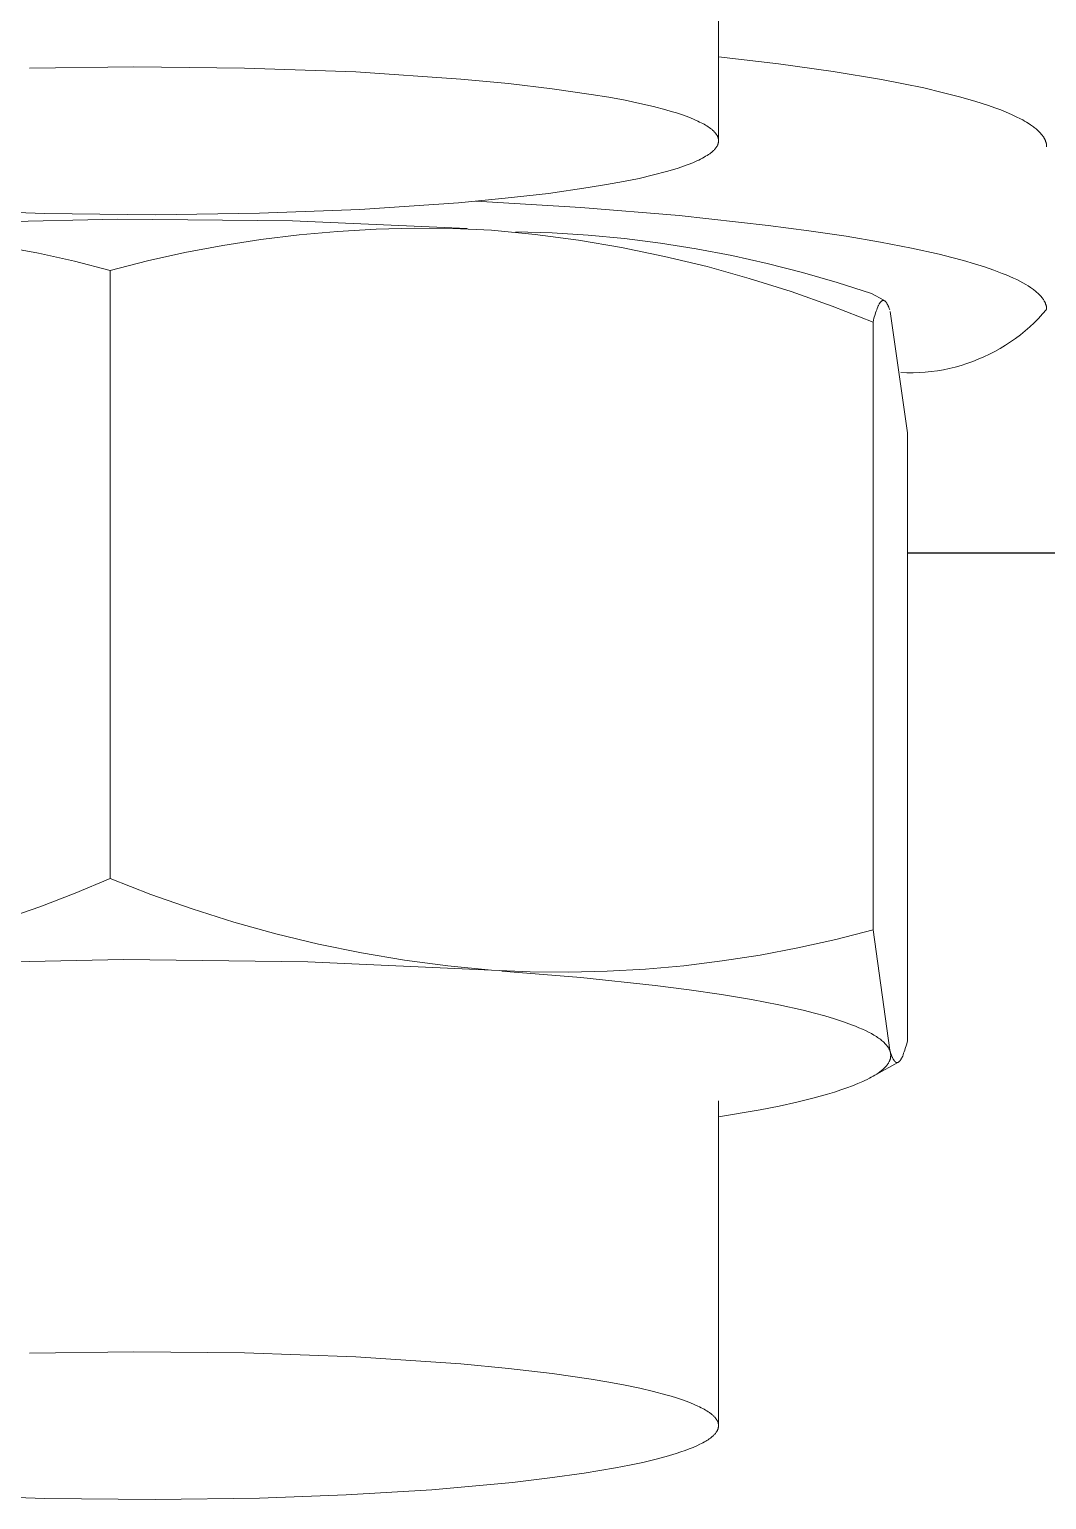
# Model space of a CAD drawing. Header units: millimetres. Extents: x -779 to 3049, y 55 to 2500.
# Drawn here: x -149.2 to -141.76, y 1976.33 to 1987.08 of the extents above; entities that cross this region are included whole.
import ezdxf

# ---------------------------------------------------------------- set-up
doc = ezdxf.new("R2010")
doc.units = ezdxf.units.MM
doc.layers.add('ZANO_R', color=7, linetype='Continuous', lineweight=0)

msp = doc.modelspace()

# ---------------------------------------------------------------- linework, layer by layer
at = {"layer": 'ZANO_R'}
for p, q in [((-144.158, 1988.651), (-144.158, 1986.276)), ((-144.158, 1986.88), (-143.719, 1986.829)), ((-148.437, 1986.807), (-149.2, 1986.797)), ((-147.626, 1986.799), (-148.437, 1986.807)), ((-146.811, 1986.77), (-147.626, 1986.799)), ((-146.044, 1986.718), (-146.811, 1986.77)), ((-143.719, 1986.829), (-143.32, 1986.773)), ((-143.32, 1986.773), (-142.965, 1986.714)), ((-145.694, 1986.685), (-146.044, 1986.718)), ((-145.375, 1986.647), (-145.694, 1986.685)), ((-145.09, 1986.606), (-145.375, 1986.647)), ((-142.965, 1986.714), (-142.805, 1986.684)), ((-142.805, 1986.684), (-142.657, 1986.653)), ((-142.657, 1986.653), (-142.521, 1986.621)), ((-144.961, 1986.585), (-145.09, 1986.606)), ((-144.842, 1986.563), (-144.961, 1986.585)), ((-144.733, 1986.54), (-144.842, 1986.563)), ((-144.634, 1986.517), (-144.733, 1986.54)), ((-142.521, 1986.621), (-142.396, 1986.589)), ((-142.396, 1986.589), (-142.284, 1986.557)), ((-142.284, 1986.557), (-142.183, 1986.524)), ((-144.545, 1986.493), (-144.634, 1986.517)), ((-144.504, 1986.481), (-144.545, 1986.493)), ((-144.465, 1986.47), (-144.504, 1986.481)), ((-144.429, 1986.458), (-144.465, 1986.47)), ((-144.396, 1986.446), (-144.429, 1986.458)), ((-144.364, 1986.434), (-144.396, 1986.446)), ((-144.336, 1986.422), (-144.364, 1986.434)), ((-144.309, 1986.41), (-144.336, 1986.422)), ((-142.183, 1986.524), (-142.137, 1986.508)), ((-142.137, 1986.508), (-142.093, 1986.492)), ((-142.093, 1986.492), (-142.053, 1986.475)), ((-142.053, 1986.475), (-142.015, 1986.459)), ((-142.015, 1986.459), (-141.98, 1986.443)), ((-141.98, 1986.443), (-141.948, 1986.427)), ((-141.948, 1986.427), (-141.933, 1986.419)), ((-141.933, 1986.419), (-141.919, 1986.411)), ((-144.297, 1986.404), (-144.309, 1986.41)), ((-144.285, 1986.399), (-144.297, 1986.404)), ((-144.274, 1986.393), (-144.285, 1986.399)), ((-144.263, 1986.387), (-144.274, 1986.393)), ((-144.253, 1986.381), (-144.263, 1986.387)), ((-144.243, 1986.375), (-144.253, 1986.381)), ((-144.234, 1986.369), (-144.243, 1986.375)), ((-144.226, 1986.363), (-144.234, 1986.369)), ((-144.218, 1986.357), (-144.226, 1986.363)), ((-144.21, 1986.351), (-144.218, 1986.357)), ((-144.206, 1986.348), (-144.21, 1986.351)), ((-144.203, 1986.345), (-144.206, 1986.348)), ((-144.199, 1986.342), (-144.203, 1986.345)), ((-144.196, 1986.339), (-144.199, 1986.342)), ((-144.193, 1986.336), (-144.196, 1986.339)), ((-144.19, 1986.333), (-144.193, 1986.336)), ((-144.187, 1986.33), (-144.19, 1986.333)), ((-144.184, 1986.327), (-144.187, 1986.33)), ((-144.182, 1986.324), (-144.184, 1986.327)), ((-144.179, 1986.321), (-144.182, 1986.324)), ((-144.177, 1986.318), (-144.179, 1986.321)), ((-144.175, 1986.315), (-144.177, 1986.318)), ((-144.173, 1986.312), (-144.175, 1986.315)), ((-144.171, 1986.308), (-144.173, 1986.312)), ((-141.919, 1986.411), (-141.905, 1986.403)), ((-141.905, 1986.403), (-141.892, 1986.395)), ((-141.892, 1986.395), (-141.876, 1986.384)), ((-141.876, 1986.384), (-141.862, 1986.374)), ((-141.862, 1986.374), (-141.855, 1986.369)), ((-141.855, 1986.369), (-141.848, 1986.364)), ((-141.848, 1986.364), (-141.841, 1986.359)), ((-141.841, 1986.359), (-141.835, 1986.353)), ((-141.835, 1986.353), (-141.829, 1986.348)), ((-141.829, 1986.348), (-141.823, 1986.343)), ((-141.823, 1986.343), (-141.817, 1986.338)), ((-141.817, 1986.338), (-141.812, 1986.332)), ((-141.812, 1986.332), (-141.807, 1986.327)), ((-141.807, 1986.327), (-141.802, 1986.322)), ((-141.802, 1986.322), (-141.797, 1986.316)), ((-141.797, 1986.316), (-141.793, 1986.311)), ((-141.793, 1986.311), (-141.788, 1986.306)), ((-144.188, 1986.202), (-144.185, 1986.205)), ((-144.185, 1986.205), (-144.182, 1986.209)), ((-144.182, 1986.209), (-144.18, 1986.212)), ((-144.18, 1986.212), (-144.177, 1986.215)), ((-144.177, 1986.215), (-144.175, 1986.218)), ((-144.175, 1986.218), (-144.173, 1986.222)), ((-144.173, 1986.222), (-144.171, 1986.225)), ((-144.169, 1986.305), (-144.171, 1986.308)), ((-144.171, 1986.225), (-144.169, 1986.228)), ((-144.167, 1986.302), (-144.169, 1986.305)), ((-144.169, 1986.228), (-144.167, 1986.232)), ((-144.166, 1986.299), (-144.167, 1986.302)), ((-144.167, 1986.232), (-144.165, 1986.235)), ((-144.164, 1986.296), (-144.166, 1986.299)), ((-144.165, 1986.235), (-144.164, 1986.238)), ((-144.163, 1986.293), (-144.164, 1986.296)), ((-144.164, 1986.238), (-144.163, 1986.241)), ((-144.162, 1986.29), (-144.163, 1986.293)), ((-144.163, 1986.241), (-144.162, 1986.245)), ((-144.161, 1986.286), (-144.162, 1986.29)), ((-144.162, 1986.245), (-144.161, 1986.248)), ((-144.16, 1986.283), (-144.161, 1986.286)), ((-144.161, 1986.248), (-144.16, 1986.251)), ((-144.159, 1986.28), (-144.16, 1986.283)), ((-144.16, 1986.251), (-144.159, 1986.254)), ((-144.159, 1986.277), (-144.159, 1986.28)), ((-144.158, 1986.274), (-144.159, 1986.277)), ((-144.159, 1986.258), (-144.158, 1986.261)), ((-144.159, 1986.254), (-144.159, 1986.258)), ((-144.158, 1986.27), (-144.158, 1986.274)), ((-144.158, 1986.267), (-144.158, 1986.27)), ((-144.158, 1986.264), (-144.158, 1986.267)), ((-144.158, 1986.261), (-144.158, 1986.264)), ((-141.788, 1986.306), (-141.785, 1986.3)), ((-141.785, 1986.3), (-141.781, 1986.295)), ((-141.781, 1986.295), (-141.779, 1986.292)), ((-141.779, 1986.292), (-141.778, 1986.289)), ((-141.778, 1986.289), (-141.776, 1986.287)), ((-141.776, 1986.287), (-141.774, 1986.284)), ((-141.774, 1986.284), (-141.773, 1986.281)), ((-141.773, 1986.281), (-141.772, 1986.279)), ((-141.772, 1986.279), (-141.77, 1986.276)), ((-141.77, 1986.276), (-141.769, 1986.273)), ((-141.769, 1986.273), (-141.768, 1986.27)), ((-141.768, 1986.27), (-141.767, 1986.268)), ((-141.767, 1986.268), (-141.766, 1986.265)), ((-141.766, 1986.265), (-141.765, 1986.262)), ((-141.765, 1986.262), (-141.764, 1986.259)), ((-141.764, 1986.259), (-141.763, 1986.257)), ((-141.763, 1986.257), (-141.762, 1986.254)), ((-141.762, 1986.254), (-141.761, 1986.251)), ((-141.761, 1986.251), (-141.761, 1986.248)), ((-141.761, 1986.248), (-141.76, 1986.246)), ((-141.76, 1986.246), (-141.76, 1986.243)), ((-141.76, 1986.243), (-141.759, 1986.24)), ((-141.759, 1986.24), (-141.759, 1986.237)), ((-141.759, 1986.237), (-141.759, 1986.235)), ((-141.759, 1986.235), (-141.758, 1986.232)), ((-141.758, 1986.232), (-141.758, 1986.229)), ((-141.758, 1986.229), (-141.758, 1986.226)), ((-141.758, 1986.226), (-141.758, 1986.223)), ((-144.38, 1986.093), (-144.347, 1986.106)), ((-144.347, 1986.106), (-144.316, 1986.12)), ((-144.316, 1986.12), (-144.302, 1986.126)), ((-144.302, 1986.126), (-144.289, 1986.133)), ((-144.289, 1986.133), (-144.276, 1986.139)), ((-144.276, 1986.139), (-144.264, 1986.146)), ((-144.264, 1986.146), (-144.253, 1986.153)), ((-144.253, 1986.153), (-144.242, 1986.159)), ((-144.242, 1986.159), (-144.232, 1986.166)), ((-144.232, 1986.166), (-144.222, 1986.172)), ((-144.222, 1986.172), (-144.218, 1986.176)), ((-144.218, 1986.176), (-144.214, 1986.179)), ((-144.214, 1986.179), (-144.21, 1986.182)), ((-144.21, 1986.182), (-144.206, 1986.186)), ((-144.206, 1986.186), (-144.202, 1986.189)), ((-144.202, 1986.189), (-144.198, 1986.192)), ((-144.198, 1986.192), (-144.195, 1986.195)), ((-144.195, 1986.195), (-144.191, 1986.199)), ((-144.191, 1986.199), (-144.188, 1986.202)), ((-144.853, 1985.969), (-144.738, 1985.992)), ((-144.738, 1985.992), (-144.633, 1986.017)), ((-144.633, 1986.017), (-144.538, 1986.042)), ((-144.538, 1986.042), (-144.494, 1986.055)), ((-144.494, 1986.055), (-144.453, 1986.067)), ((-144.453, 1986.067), (-144.415, 1986.08)), ((-144.415, 1986.08), (-144.38, 1986.093)), ((-145.72, 1985.846), (-145.402, 1985.882)), ((-145.402, 1985.882), (-145.111, 1985.924)), ((-145.111, 1985.924), (-144.978, 1985.946)), ((-144.978, 1985.946), (-144.853, 1985.969)), ((-146.782, 1985.765), (-146.061, 1985.814)), ((-146.061, 1985.814), (-145.72, 1985.846)), ((-145.934, 1985.825), (-145.165, 1985.778)), ((-145.165, 1985.778), (-144.446, 1985.719)), ((-149.905, 1985.764), (-149.09, 1985.734)), ((-149.83, 1985.666), (-148.552, 1985.694)), ((-149.09, 1985.734), (-148.279, 1985.726)), ((-148.552, 1985.694), (-147.274, 1985.68)), ((-148.279, 1985.726), (-147.516, 1985.737)), ((-147.516, 1985.737), (-146.782, 1985.765)), ((-147.274, 1985.68), (-145.997, 1985.625)), ((-144.446, 1985.719), (-143.794, 1985.648)), ((-147.226, 1985.579), (-147.506, 1985.545)), ((-146.946, 1985.604), (-147.226, 1985.579)), ((-146.664, 1985.62), (-146.946, 1985.604)), ((-146.383, 1985.627), (-146.664, 1985.62)), ((-146.101, 1985.625), (-146.383, 1985.627)), ((-145.819, 1985.613), (-146.101, 1985.625)), ((-145.5, 1985.582), (-145.819, 1985.613)), ((-145.641, 1985.601), (-145.376, 1985.593)), ((-145.183, 1985.539), (-145.5, 1985.582)), ((-145.376, 1985.593), (-145.111, 1985.576)), ((-145.111, 1985.576), (-144.847, 1985.552)), ((-143.794, 1985.648), (-143.498, 1985.609)), ((-143.498, 1985.609), (-143.224, 1985.568)), ((-143.224, 1985.568), (-142.974, 1985.526)), ((-149.133, 1985.444), (-149.398, 1985.493)), ((-147.785, 1985.501), (-148.062, 1985.449)), ((-147.506, 1985.545), (-147.785, 1985.501)), ((-144.867, 1985.485), (-145.183, 1985.539)), ((-144.554, 1985.421), (-144.867, 1985.485)), ((-144.847, 1985.552), (-144.584, 1985.519)), ((-144.584, 1985.519), (-144.322, 1985.477)), ((-144.322, 1985.477), (-144.061, 1985.428)), ((-142.974, 1985.526), (-142.747, 1985.482)), ((-142.747, 1985.482), (-142.544, 1985.437)), ((-148.87, 1985.386), (-149.133, 1985.444)), ((-148.61, 1985.319), (-148.87, 1985.386)), ((-148.337, 1985.388), (-148.61, 1985.319)), ((-148.062, 1985.449), (-148.337, 1985.388)), ((-144.242, 1985.346), (-144.554, 1985.421)), ((-143.934, 1985.26), (-144.242, 1985.346)), ((-144.061, 1985.428), (-143.802, 1985.37)), ((-143.802, 1985.37), (-143.545, 1985.304)), ((-142.544, 1985.437), (-142.452, 1985.414)), ((-142.452, 1985.414), (-142.366, 1985.391)), ((-142.366, 1985.391), (-142.286, 1985.367)), ((-142.286, 1985.367), (-142.212, 1985.344)), ((-142.212, 1985.344), (-142.145, 1985.321)), ((-148.61, 1985.319), (-148.61, 1980.871)), ((-143.628, 1985.164), (-143.934, 1985.26)), ((-143.545, 1985.304), (-143.29, 1985.231)), ((-142.145, 1985.321), (-142.083, 1985.297)), ((-142.083, 1985.297), (-142.054, 1985.286)), ((-142.054, 1985.286), (-142.027, 1985.274)), ((-142.027, 1985.274), (-142.001, 1985.262)), ((-142.001, 1985.262), (-141.976, 1985.251)), ((-141.976, 1985.251), (-141.953, 1985.239)), ((-141.953, 1985.239), (-141.931, 1985.228)), ((-143.326, 1985.058), (-143.628, 1985.164)), ((-143.29, 1985.231), (-143.038, 1985.149)), ((-143.038, 1985.149), (-142.95, 1985.1)), ((-141.931, 1985.228), (-141.911, 1985.216)), ((-141.911, 1985.216), (-141.892, 1985.205)), ((-141.892, 1985.205), (-141.876, 1985.194)), ((-141.876, 1985.194), (-141.862, 1985.184)), ((-141.862, 1985.184), (-141.855, 1985.179)), ((-141.855, 1985.179), (-141.848, 1985.174)), ((-141.848, 1985.174), (-141.841, 1985.169)), ((-141.841, 1985.169), (-141.835, 1985.163)), ((-141.835, 1985.163), (-141.829, 1985.158)), ((-141.829, 1985.158), (-141.823, 1985.153)), ((-141.823, 1985.153), (-141.817, 1985.148)), ((-141.817, 1985.148), (-141.812, 1985.142)), ((-141.812, 1985.142), (-141.807, 1985.137)), ((-141.807, 1985.137), (-141.802, 1985.132)), ((-141.802, 1985.132), (-141.797, 1985.127)), ((-143.028, 1984.941), (-143.326, 1985.058)), ((-143.005, 1985.02), (-143.009, 1985.009)), ((-143.001, 1985.031), (-143.005, 1985.02)), ((-142.997, 1985.041), (-143.001, 1985.031)), ((-142.994, 1985.051), (-142.997, 1985.041)), ((-142.99, 1985.059), (-142.994, 1985.051)), ((-142.988, 1985.063), (-142.99, 1985.059)), ((-142.986, 1985.067), (-142.988, 1985.063)), ((-142.984, 1985.071), (-142.986, 1985.067)), ((-142.982, 1985.074), (-142.984, 1985.071)), ((-142.98, 1985.077), (-142.982, 1985.074)), ((-142.978, 1985.08), (-142.98, 1985.077)), ((-142.977, 1985.082), (-142.978, 1985.08)), ((-142.976, 1985.083), (-142.977, 1985.082)), ((-142.975, 1985.084), (-142.976, 1985.083)), ((-142.974, 1985.085), (-142.975, 1985.084)), ((-142.973, 1985.087), (-142.974, 1985.085)), ((-142.972, 1985.088), (-142.973, 1985.087)), ((-142.971, 1985.089), (-142.972, 1985.088)), ((-142.97, 1985.09), (-142.971, 1985.089)), ((-142.969, 1985.091), (-142.97, 1985.09)), ((-142.968, 1985.092), (-142.969, 1985.091)), ((-142.967, 1985.093), (-142.968, 1985.092)), ((-142.966, 1985.093), (-142.967, 1985.093)), ((-142.965, 1985.094), (-142.966, 1985.094)), ((-142.966, 1985.094), (-142.966, 1985.093)), ((-142.964, 1985.095), (-142.965, 1985.095)), ((-142.965, 1985.095), (-142.965, 1985.094)), ((-142.963, 1985.096), (-142.964, 1985.095)), ((-142.964, 1985.095), (-142.964, 1985.095)), ((-142.962, 1985.096), (-142.963, 1985.096)), ((-142.963, 1985.096), (-142.963, 1985.096)), ((-142.961, 1985.097), (-142.962, 1985.096)), ((-142.962, 1985.096), (-142.962, 1985.096)), ((-142.96, 1985.097), (-142.961, 1985.097)), ((-142.961, 1985.097), (-142.961, 1985.097)), ((-142.959, 1985.098), (-142.96, 1985.097)), ((-142.96, 1985.097), (-142.96, 1985.097)), ((-142.958, 1985.098), (-142.959, 1985.098)), ((-142.959, 1985.098), (-142.959, 1985.098)), ((-142.957, 1985.098), (-142.958, 1985.098)), ((-142.958, 1985.098), (-142.958, 1985.098)), ((-142.956, 1985.098), (-142.957, 1985.098)), ((-142.957, 1985.098), (-142.957, 1985.098)), ((-142.955, 1985.099), (-142.956, 1985.099)), ((-142.956, 1985.099), (-142.956, 1985.098)), ((-142.954, 1985.099), (-142.955, 1985.099)), ((-142.955, 1985.099), (-142.955, 1985.099)), ((-142.953, 1985.099), (-142.954, 1985.099)), ((-142.954, 1985.099), (-142.954, 1985.099)), ((-142.952, 1985.099), (-142.953, 1985.099)), ((-142.953, 1985.099), (-142.953, 1985.099)), ((-142.951, 1985.099), (-142.952, 1985.099)), ((-142.952, 1985.099), (-142.952, 1985.099)), ((-142.95, 1985.099), (-142.951, 1985.099)), ((-142.951, 1985.099), (-142.951, 1985.099)), ((-142.949, 1985.098), (-142.95, 1985.099)), ((-142.95, 1985.099), (-142.95, 1985.099)), ((-142.948, 1985.098), (-142.949, 1985.098)), ((-142.949, 1985.098), (-142.949, 1985.098)), ((-142.947, 1985.098), (-142.948, 1985.098)), ((-142.948, 1985.098), (-142.948, 1985.098)), ((-142.946, 1985.098), (-142.947, 1985.098)), ((-142.947, 1985.098), (-142.947, 1985.098)), ((-142.946, 1985.097), (-142.946, 1985.098)), ((-142.945, 1985.097), (-142.946, 1985.097)), ((-142.944, 1985.097), (-142.945, 1985.097)), ((-142.945, 1985.097), (-142.945, 1985.097)), ((-142.944, 1985.096), (-142.944, 1985.097)), ((-142.943, 1985.096), (-142.944, 1985.096)), ((-142.942, 1985.096), (-142.943, 1985.096)), ((-142.943, 1985.096), (-142.943, 1985.096)), ((-142.942, 1985.095), (-142.942, 1985.096)), ((-142.941, 1985.095), (-142.942, 1985.095)), ((-142.94, 1985.094), (-142.941, 1985.095)), ((-142.941, 1985.095), (-142.941, 1985.095)), ((-142.939, 1985.093), (-142.94, 1985.094)), ((-142.94, 1985.094), (-142.94, 1985.094)), ((-142.938, 1985.093), (-142.939, 1985.093)), ((-142.939, 1985.093), (-142.939, 1985.093)), ((-142.937, 1985.092), (-142.938, 1985.093)), ((-142.936, 1985.091), (-142.937, 1985.092)), ((-142.936, 1985.09), (-142.936, 1985.091)), ((-142.935, 1985.089), (-142.936, 1985.09)), ((-142.934, 1985.087), (-142.935, 1985.089)), ((-142.933, 1985.086), (-142.934, 1985.087)), ((-142.932, 1985.085), (-142.933, 1985.086)), ((-142.931, 1985.084), (-142.932, 1985.085)), ((-142.93, 1985.083), (-142.931, 1985.084)), ((-142.929, 1985.081), (-142.93, 1985.083)), ((-142.927, 1985.079), (-142.929, 1985.081)), ((-142.926, 1985.076), (-142.927, 1985.079)), ((-142.924, 1985.072), (-142.926, 1985.076)), ((-142.922, 1985.069), (-142.924, 1985.072)), ((-142.92, 1985.065), (-142.922, 1985.069)), ((-142.918, 1985.062), (-142.92, 1985.065)), ((-142.917, 1985.058), (-142.918, 1985.062)), ((-142.913, 1985.049), (-142.917, 1985.058)), ((-142.909, 1985.039), (-142.913, 1985.049)), ((-142.906, 1985.029), (-142.909, 1985.039)), ((-141.797, 1985.127), (-141.793, 1985.121)), ((-141.793, 1985.121), (-141.789, 1985.116)), ((-141.789, 1985.116), (-141.785, 1985.11)), ((-141.758, 1985.033), (-141.787, 1985)), ((-141.785, 1985.11), (-141.781, 1985.105)), ((-141.781, 1985.105), (-141.779, 1985.102)), ((-141.779, 1985.102), (-141.778, 1985.1)), ((-141.778, 1985.1), (-141.776, 1985.097)), ((-141.776, 1985.097), (-141.775, 1985.094)), ((-141.775, 1985.094), (-141.773, 1985.092)), ((-141.773, 1985.092), (-141.772, 1985.089)), ((-141.772, 1985.089), (-141.77, 1985.086)), ((-141.77, 1985.086), (-141.769, 1985.083)), ((-141.769, 1985.083), (-141.768, 1985.081)), ((-141.768, 1985.081), (-141.767, 1985.078)), ((-141.767, 1985.078), (-141.766, 1985.075)), ((-141.766, 1985.075), (-141.765, 1985.072)), ((-141.765, 1985.072), (-141.764, 1985.07)), ((-141.764, 1985.07), (-141.763, 1985.067)), ((-141.763, 1985.067), (-141.762, 1985.064)), ((-141.762, 1985.064), (-141.762, 1985.061)), ((-141.762, 1985.061), (-141.761, 1985.059)), ((-141.761, 1985.059), (-141.76, 1985.056)), ((-141.76, 1985.056), (-141.76, 1985.053)), ((-141.76, 1985.053), (-141.759, 1985.05)), ((-141.759, 1985.05), (-141.759, 1985.048)), ((-141.759, 1985.048), (-141.759, 1985.045)), ((-141.759, 1985.045), (-141.758, 1985.042)), ((-141.758, 1985.042), (-141.758, 1985.039)), ((-141.758, 1985.039), (-141.758, 1985.037)), ((-141.758, 1985.037), (-141.758, 1985.034)), ((-143.021, 1984.97), (-143.028, 1984.941)), ((-143.028, 1980.494), (-143.028, 1984.941)), ((-143.013, 1984.997), (-143.021, 1984.97)), ((-143.009, 1985.009), (-143.013, 1984.997)), ((-142.777, 1984.13), (-142.902, 1985.019)), ((-141.85, 1984.936), (-141.882, 1984.905)), ((-141.818, 1984.967), (-141.85, 1984.936)), ((-141.787, 1985), (-141.818, 1984.967)), ((-141.986, 1984.821), (-142.022, 1984.795)), ((-141.95, 1984.848), (-141.986, 1984.821)), ((-141.916, 1984.876), (-141.95, 1984.848)), ((-141.882, 1984.905), (-141.916, 1984.876)), ((-142.176, 1984.705), (-142.217, 1984.686)), ((-142.137, 1984.726), (-142.176, 1984.705)), ((-142.098, 1984.748), (-142.137, 1984.726)), ((-142.06, 1984.771), (-142.098, 1984.748)), ((-142.022, 1984.795), (-142.06, 1984.771)), ((-142.513, 1984.592), (-142.557, 1984.585)), ((-142.47, 1984.601), (-142.513, 1984.592)), ((-142.426, 1984.612), (-142.47, 1984.601)), ((-142.384, 1984.624), (-142.426, 1984.612)), ((-142.341, 1984.637), (-142.384, 1984.624)), ((-142.299, 1984.652), (-142.341, 1984.637)), ((-142.258, 1984.669), (-142.299, 1984.652)), ((-142.217, 1984.686), (-142.258, 1984.669)), ((-142.78, 1984.569), (-142.824, 1984.571)), ((-142.735, 1984.569), (-142.78, 1984.569)), ((-142.69, 1984.571), (-142.735, 1984.569)), ((-142.646, 1984.574), (-142.69, 1984.571)), ((-142.602, 1984.579), (-142.646, 1984.574)), ((-142.557, 1984.585), (-142.602, 1984.579)), ((-142.777, 1979.682), (-142.777, 1984.13)), ((-128.358, 1983.253), (-142.777, 1983.253)), ((-128.485, 1983.25), (-142.777, 1983.25)), ((-148.61, 1980.871), (-148.865, 1980.763)), ((-148.61, 1980.871), (-148.312, 1980.754)), ((-148.865, 1980.763), (-149.123, 1980.663)), ((-148.312, 1980.754), (-148.01, 1980.648)), ((-149.123, 1980.663), (-149.384, 1980.572)), ((-148.01, 1980.648), (-147.704, 1980.552)), ((-147.704, 1980.552), (-147.396, 1980.466)), ((-147.396, 1980.466), (-147.084, 1980.391)), ((-143.577, 1980.363), (-143.301, 1980.424)), ((-143.301, 1980.424), (-143.028, 1980.494)), ((-143.028, 1980.494), (-142.906, 1979.614)), ((-147.084, 1980.391), (-146.771, 1980.327)), ((-146.771, 1980.327), (-146.455, 1980.273)), ((-144.132, 1980.268), (-143.854, 1980.311)), ((-143.854, 1980.311), (-143.577, 1980.363)), ((-149.857, 1980.251), (-148.511, 1980.279)), ((-148.511, 1980.279), (-147.164, 1980.262)), ((-147.164, 1980.262), (-145.819, 1980.199)), ((-146.455, 1980.273), (-146.138, 1980.231)), ((-146.138, 1980.231), (-145.819, 1980.199)), ((-145.819, 1980.199), (-145.537, 1980.188)), ((-145.744, 1980.194), (-145.165, 1980.147)), ((-145.537, 1980.188), (-145.256, 1980.185)), ((-145.256, 1980.185), (-144.974, 1980.192)), ((-144.974, 1980.192), (-144.693, 1980.208)), ((-144.693, 1980.208), (-144.412, 1980.233)), ((-144.412, 1980.233), (-144.132, 1980.268)), ((-145.165, 1980.147), (-144.623, 1980.089)), ((-144.623, 1980.089), (-144.372, 1980.057)), ((-144.372, 1980.057), (-144.136, 1980.022)), ((-144.136, 1980.022), (-143.918, 1979.985)), ((-143.918, 1979.985), (-143.718, 1979.947)), ((-143.718, 1979.947), (-143.539, 1979.907)), ((-143.539, 1979.907), (-143.457, 1979.886)), ((-143.457, 1979.886), (-143.381, 1979.865)), ((-143.381, 1979.865), (-143.31, 1979.844)), ((-143.31, 1979.844), (-143.244, 1979.823)), ((-143.244, 1979.823), (-143.185, 1979.801)), ((-143.185, 1979.801), (-143.157, 1979.79)), ((-143.157, 1979.79), (-143.131, 1979.779)), ((-143.131, 1979.779), (-143.106, 1979.768)), ((-143.106, 1979.768), (-143.083, 1979.758)), ((-143.083, 1979.758), (-143.061, 1979.747)), ((-143.061, 1979.747), (-143.04, 1979.736)), ((-143.04, 1979.736), (-143.021, 1979.725)), ((-143.021, 1979.725), (-143.012, 1979.719)), ((-143.012, 1979.719), (-143.003, 1979.714)), ((-143.003, 1979.714), (-142.995, 1979.708)), ((-142.995, 1979.708), (-142.987, 1979.703)), ((-142.987, 1979.703), (-142.979, 1979.697)), ((-142.979, 1979.697), (-142.972, 1979.692)), ((-142.972, 1979.692), (-142.965, 1979.686)), ((-142.965, 1979.686), (-142.959, 1979.681)), ((-142.959, 1979.681), (-142.952, 1979.675)), ((-142.952, 1979.675), (-142.947, 1979.67)), ((-142.947, 1979.67), (-142.941, 1979.664)), ((-142.941, 1979.664), (-142.936, 1979.659)), ((-142.936, 1979.659), (-142.931, 1979.653)), ((-142.931, 1979.653), (-142.929, 1979.651)), ((-142.929, 1979.651), (-142.926, 1979.648)), ((-142.926, 1979.648), (-142.924, 1979.645)), ((-142.924, 1979.645), (-142.922, 1979.642)), ((-142.792, 1979.627), (-142.784, 1979.653)), ((-142.784, 1979.653), (-142.777, 1979.682)), ((-142.922, 1979.642), (-142.92, 1979.64)), ((-142.92, 1979.64), (-142.918, 1979.637)), ((-142.918, 1979.637), (-142.917, 1979.634)), ((-142.917, 1979.634), (-142.915, 1979.631)), ((-142.915, 1979.631), (-142.913, 1979.629)), ((-142.913, 1979.629), (-142.912, 1979.626)), ((-142.912, 1979.626), (-142.91, 1979.623)), ((-142.91, 1979.623), (-142.909, 1979.621)), ((-142.909, 1979.621), (-142.908, 1979.618)), ((-142.908, 1979.618), (-142.906, 1979.615)), ((-142.907, 1979.537), (-142.908, 1979.535)), ((-142.906, 1979.539), (-142.907, 1979.537)), ((-142.906, 1979.615), (-142.905, 1979.612)), ((-142.905, 1979.541), (-142.906, 1979.539)), ((-142.905, 1979.612), (-142.904, 1979.61)), ((-142.904, 1979.542), (-142.905, 1979.541)), ((-142.904, 1979.61), (-142.903, 1979.607)), ((-142.903, 1979.546), (-142.904, 1979.544)), ((-142.904, 1979.544), (-142.904, 1979.542)), ((-142.903, 1979.607), (-142.902, 1979.604)), ((-142.902, 1979.548), (-142.903, 1979.546)), ((-142.902, 1979.604), (-142.902, 1979.602)), ((-142.902, 1979.603), (-142.898, 1979.591)), ((-142.902, 1979.602), (-142.901, 1979.6)), ((-142.901, 1979.552), (-142.902, 1979.55)), ((-142.902, 1979.55), (-142.902, 1979.548)), ((-142.901, 1979.6), (-142.901, 1979.599)), ((-142.901, 1979.599), (-142.9, 1979.597)), ((-142.9, 1979.556), (-142.901, 1979.554)), ((-142.901, 1979.554), (-142.901, 1979.552)), ((-142.9, 1979.597), (-142.9, 1979.595)), ((-142.9, 1979.595), (-142.9, 1979.593)), ((-142.9, 1979.593), (-142.899, 1979.591)), ((-142.899, 1979.562), (-142.9, 1979.56)), ((-142.9, 1979.56), (-142.9, 1979.558)), ((-142.9, 1979.558), (-142.9, 1979.556)), ((-142.899, 1979.591), (-142.899, 1979.589)), ((-142.899, 1979.589), (-142.899, 1979.587)), ((-142.899, 1979.587), (-142.899, 1979.585)), ((-142.899, 1979.585), (-142.898, 1979.583)), ((-142.898, 1979.57), (-142.899, 1979.568)), ((-142.899, 1979.568), (-142.899, 1979.566)), ((-142.899, 1979.566), (-142.899, 1979.564)), ((-142.899, 1979.564), (-142.899, 1979.562)), ((-142.898, 1979.591), (-142.894, 1979.58)), ((-142.898, 1979.583), (-142.898, 1979.581)), ((-142.898, 1979.581), (-142.898, 1979.579)), ((-142.898, 1979.579), (-142.898, 1979.577)), ((-142.898, 1979.577), (-142.898, 1979.575)), ((-142.898, 1979.575), (-142.898, 1979.574)), ((-142.898, 1979.574), (-142.898, 1979.572)), ((-142.898, 1979.572), (-142.898, 1979.57)), ((-142.894, 1979.58), (-142.89, 1979.57)), ((-142.89, 1979.57), (-142.888, 1979.565)), ((-142.888, 1979.565), (-142.886, 1979.561)), ((-142.886, 1979.561), (-142.884, 1979.557)), ((-142.884, 1979.557), (-142.882, 1979.553)), ((-142.882, 1979.553), (-142.88, 1979.549)), ((-142.88, 1979.549), (-142.878, 1979.546)), ((-142.878, 1979.546), (-142.877, 1979.544)), ((-142.877, 1979.544), (-142.876, 1979.543)), ((-142.876, 1979.543), (-142.875, 1979.541)), ((-142.875, 1979.541), (-142.874, 1979.54)), ((-142.874, 1979.54), (-142.873, 1979.538)), ((-142.873, 1979.538), (-142.872, 1979.537)), ((-142.872, 1979.537), (-142.871, 1979.536)), ((-142.871, 1979.536), (-142.87, 1979.535)), ((-142.833, 1979.535), (-142.832, 1979.537)), ((-142.832, 1979.537), (-142.831, 1979.538)), ((-142.831, 1979.538), (-142.83, 1979.539)), ((-142.83, 1979.539), (-142.829, 1979.54)), ((-142.829, 1979.54), (-142.828, 1979.542)), ((-142.828, 1979.542), (-142.827, 1979.543)), ((-142.827, 1979.543), (-142.825, 1979.546)), ((-142.825, 1979.546), (-142.823, 1979.549)), ((-142.823, 1979.549), (-142.821, 1979.553)), ((-142.821, 1979.553), (-142.819, 1979.556)), ((-142.819, 1979.556), (-142.817, 1979.56)), ((-142.817, 1979.56), (-142.815, 1979.564)), ((-142.815, 1979.564), (-142.811, 1979.572)), ((-142.811, 1979.572), (-142.808, 1979.582)), ((-142.808, 1979.582), (-142.804, 1979.592)), ((-142.804, 1979.592), (-142.8, 1979.603)), ((-142.8, 1979.603), (-142.796, 1979.614)), ((-142.796, 1979.614), (-142.792, 1979.627)), ((-143.014, 1979.432), (-143.027, 1979.425)), ((-143.001, 1979.44), (-143.014, 1979.432)), ((-142.847, 1979.525), (-143.006, 1979.436)), ((-142.99, 1979.448), (-143.001, 1979.44)), ((-142.979, 1979.456), (-142.99, 1979.448)), ((-142.968, 1979.464), (-142.979, 1979.456)), ((-142.963, 1979.468), (-142.968, 1979.464)), ((-142.959, 1979.472), (-142.963, 1979.468)), ((-142.954, 1979.476), (-142.959, 1979.472)), ((-142.95, 1979.48), (-142.954, 1979.476)), ((-142.946, 1979.484), (-142.95, 1979.48)), ((-142.942, 1979.488), (-142.946, 1979.484)), ((-142.938, 1979.491), (-142.942, 1979.488)), ((-142.934, 1979.495), (-142.938, 1979.491)), ((-142.931, 1979.499), (-142.934, 1979.495)), ((-142.928, 1979.503), (-142.931, 1979.499)), ((-142.925, 1979.507), (-142.928, 1979.503)), ((-142.922, 1979.511), (-142.925, 1979.507)), ((-142.919, 1979.515), (-142.922, 1979.511)), ((-142.916, 1979.519), (-142.919, 1979.515)), ((-142.914, 1979.523), (-142.916, 1979.519)), ((-142.912, 1979.527), (-142.914, 1979.523)), ((-142.91, 1979.531), (-142.912, 1979.527)), ((-142.909, 1979.533), (-142.91, 1979.531)), ((-142.908, 1979.535), (-142.909, 1979.533)), ((-142.87, 1979.535), (-142.869, 1979.534)), ((-142.869, 1979.534), (-142.868, 1979.533)), ((-142.868, 1979.533), (-142.867, 1979.532)), ((-142.867, 1979.532), (-142.866, 1979.531)), ((-142.866, 1979.531), (-142.866, 1979.53)), ((-142.866, 1979.53), (-142.865, 1979.53)), ((-142.865, 1979.53), (-142.865, 1979.529)), ((-142.865, 1979.529), (-142.865, 1979.529)), ((-142.865, 1979.529), (-142.864, 1979.529)), ((-142.864, 1979.529), (-142.864, 1979.528)), ((-142.864, 1979.528), (-142.863, 1979.528)), ((-142.863, 1979.528), (-142.863, 1979.528)), ((-142.863, 1979.528), (-142.862, 1979.527)), ((-142.862, 1979.527), (-142.862, 1979.527)), ((-142.862, 1979.527), (-142.861, 1979.527)), ((-142.861, 1979.527), (-142.861, 1979.526)), ((-142.861, 1979.526), (-142.86, 1979.526)), ((-142.86, 1979.526), (-142.86, 1979.526)), ((-142.86, 1979.526), (-142.859, 1979.526)), ((-142.859, 1979.526), (-142.859, 1979.526)), ((-142.859, 1979.526), (-142.858, 1979.525)), ((-142.858, 1979.525), (-142.858, 1979.525)), ((-142.858, 1979.525), (-142.857, 1979.525)), ((-142.857, 1979.525), (-142.857, 1979.525)), ((-142.857, 1979.525), (-142.856, 1979.525)), ((-142.856, 1979.525), (-142.856, 1979.525)), ((-142.856, 1979.525), (-142.855, 1979.525)), ((-142.855, 1979.525), (-142.855, 1979.525)), ((-142.855, 1979.525), (-142.854, 1979.524)), ((-142.854, 1979.524), (-142.854, 1979.524)), ((-142.854, 1979.524), (-142.853, 1979.524)), ((-142.853, 1979.524), (-142.853, 1979.524)), ((-142.853, 1979.524), (-142.852, 1979.524)), ((-142.852, 1979.524), (-142.852, 1979.524)), ((-142.852, 1979.524), (-142.851, 1979.524)), ((-142.851, 1979.524), (-142.851, 1979.524)), ((-142.851, 1979.524), (-142.85, 1979.524)), ((-142.85, 1979.524), (-142.85, 1979.525)), ((-142.85, 1979.525), (-142.849, 1979.525)), ((-142.849, 1979.525), (-142.849, 1979.525)), ((-142.849, 1979.525), (-142.848, 1979.525)), ((-142.848, 1979.525), (-142.848, 1979.525)), ((-142.848, 1979.525), (-142.847, 1979.525)), ((-142.847, 1979.525), (-142.847, 1979.525)), ((-142.847, 1979.525), (-142.846, 1979.525)), ((-142.846, 1979.525), (-142.846, 1979.526)), ((-142.846, 1979.526), (-142.845, 1979.526)), ((-142.845, 1979.526), (-142.845, 1979.526)), ((-142.845, 1979.526), (-142.844, 1979.526)), ((-142.844, 1979.526), (-142.843, 1979.527)), ((-142.844, 1979.526), (-142.844, 1979.526)), ((-142.843, 1979.527), (-142.843, 1979.527)), ((-142.843, 1979.527), (-142.842, 1979.527)), ((-142.842, 1979.527), (-142.842, 1979.528)), ((-142.842, 1979.528), (-142.841, 1979.528)), ((-142.841, 1979.528), (-142.84, 1979.529)), ((-142.841, 1979.528), (-142.841, 1979.528)), ((-142.84, 1979.529), (-142.84, 1979.529)), ((-142.84, 1979.529), (-142.839, 1979.529)), ((-142.839, 1979.53), (-142.838, 1979.531)), ((-142.839, 1979.529), (-142.839, 1979.53)), ((-142.838, 1979.531), (-142.837, 1979.531)), ((-142.837, 1979.531), (-142.836, 1979.532)), ((-142.836, 1979.532), (-142.835, 1979.533)), ((-142.835, 1979.533), (-142.834, 1979.534)), ((-142.834, 1979.534), (-142.833, 1979.535)), ((-143.263, 1979.324), (-143.31, 1979.308)), ((-143.219, 1979.339), (-143.263, 1979.324)), ((-143.177, 1979.354), (-143.219, 1979.339)), ((-143.139, 1979.37), (-143.177, 1979.354)), ((-143.103, 1979.385), (-143.139, 1979.37)), ((-143.087, 1979.393), (-143.103, 1979.385)), ((-143.071, 1979.401), (-143.087, 1979.393)), ((-143.055, 1979.409), (-143.071, 1979.401)), ((-143.041, 1979.417), (-143.055, 1979.409)), ((-143.027, 1979.425), (-143.041, 1979.417)), ((-144.158, 1979.245), (-144.158, 1976.879)), ((-143.586, 1979.235), (-143.715, 1979.206)), ((-143.468, 1979.264), (-143.586, 1979.235)), ((-143.36, 1979.293), (-143.468, 1979.264)), ((-143.31, 1979.308), (-143.36, 1979.293)), ((-143.853, 1979.179), (-144.158, 1979.127)), ((-143.715, 1979.206), (-143.853, 1979.179)), ((-148.437, 1977.409), (-149.2, 1977.398)), ((-147.626, 1977.401), (-148.437, 1977.409)), ((-146.811, 1977.371), (-147.626, 1977.401)), ((-146.044, 1977.32), (-146.811, 1977.371)), ((-145.694, 1977.287), (-146.044, 1977.32)), ((-145.375, 1977.249), (-145.694, 1977.287)), ((-145.09, 1977.208), (-145.375, 1977.249)), ((-144.961, 1977.187), (-145.09, 1977.208)), ((-144.842, 1977.164), (-144.961, 1977.187)), ((-144.733, 1977.142), (-144.842, 1977.164)), ((-144.634, 1977.119), (-144.733, 1977.142)), ((-144.545, 1977.095), (-144.634, 1977.119)), ((-144.504, 1977.083), (-144.545, 1977.095)), ((-144.465, 1977.072), (-144.504, 1977.083)), ((-144.429, 1977.06), (-144.465, 1977.072)), ((-144.396, 1977.048), (-144.429, 1977.06)), ((-144.364, 1977.036), (-144.396, 1977.048)), ((-144.336, 1977.024), (-144.364, 1977.036)), ((-144.309, 1977.012), (-144.336, 1977.024)), ((-144.297, 1977.006), (-144.309, 1977.012)), ((-144.285, 1977), (-144.297, 1977.006)), ((-144.274, 1976.995), (-144.285, 1977)), ((-144.263, 1976.989), (-144.274, 1976.995)), ((-144.253, 1976.983), (-144.263, 1976.989)), ((-144.243, 1976.977), (-144.253, 1976.983)), ((-144.233, 1976.97), (-144.243, 1976.977)), ((-144.224, 1976.964), (-144.233, 1976.97)), ((-144.219, 1976.961), (-144.224, 1976.964)), ((-144.215, 1976.957), (-144.219, 1976.961)), ((-144.211, 1976.954), (-144.215, 1976.957)), ((-144.207, 1976.951), (-144.211, 1976.954)), ((-144.203, 1976.947), (-144.207, 1976.951)), ((-144.199, 1976.944), (-144.203, 1976.947)), ((-144.196, 1976.941), (-144.199, 1976.944)), ((-144.192, 1976.937), (-144.196, 1976.941)), ((-144.189, 1976.934), (-144.192, 1976.937)), ((-144.186, 1976.931), (-144.189, 1976.934)), ((-144.183, 1976.927), (-144.186, 1976.931)), ((-144.18, 1976.924), (-144.183, 1976.927)), ((-144.177, 1976.92), (-144.18, 1976.924)), ((-144.175, 1976.917), (-144.177, 1976.92)), ((-144.173, 1976.914), (-144.175, 1976.917)), ((-144.172, 1976.912), (-144.173, 1976.914)), ((-144.171, 1976.91), (-144.172, 1976.912)), ((-144.17, 1976.908), (-144.171, 1976.91)), ((-144.169, 1976.907), (-144.17, 1976.908)), ((-144.168, 1976.905), (-144.169, 1976.907)), ((-144.167, 1976.903), (-144.168, 1976.905)), ((-144.166, 1976.901), (-144.167, 1976.903)), ((-144.165, 1976.9), (-144.166, 1976.901)), ((-144.164, 1976.898), (-144.165, 1976.9)), ((-144.164, 1976.896), (-144.164, 1976.898)), ((-144.163, 1976.895), (-144.164, 1976.896)), ((-144.162, 1976.893), (-144.163, 1976.895)), ((-144.162, 1976.891), (-144.162, 1976.893)), ((-144.161, 1976.889), (-144.162, 1976.891)), ((-144.162, 1976.845), (-144.161, 1976.848)), ((-144.161, 1976.888), (-144.161, 1976.889)), ((-144.16, 1976.886), (-144.161, 1976.888)), ((-144.161, 1976.848), (-144.16, 1976.851)), ((-144.16, 1976.884), (-144.16, 1976.886)), ((-144.159, 1976.882), (-144.16, 1976.884)), ((-144.16, 1976.854), (-144.159, 1976.857)), ((-144.16, 1976.851), (-144.16, 1976.854)), ((-144.159, 1976.88), (-144.159, 1976.882)), ((-144.159, 1976.879), (-144.159, 1976.88)), ((-144.159, 1976.877), (-144.159, 1976.879)), ((-144.158, 1976.875), (-144.159, 1976.877)), ((-144.159, 1976.859), (-144.158, 1976.862)), ((-144.159, 1976.857), (-144.159, 1976.859)), ((-144.158, 1976.873), (-144.158, 1976.875)), ((-144.158, 1976.872), (-144.158, 1976.873)), ((-144.158, 1976.87), (-144.158, 1976.872)), ((-144.158, 1976.868), (-144.158, 1976.87)), ((-144.158, 1976.865), (-144.158, 1976.868)), ((-144.158, 1976.862), (-144.158, 1976.865)), ((-144.283, 1976.738), (-144.272, 1976.743)), ((-144.272, 1976.743), (-144.262, 1976.749)), ((-144.262, 1976.749), (-144.252, 1976.755)), ((-144.252, 1976.755), (-144.243, 1976.761)), ((-144.243, 1976.761), (-144.234, 1976.766)), ((-144.234, 1976.766), (-144.226, 1976.772)), ((-144.226, 1976.772), (-144.218, 1976.778)), ((-144.218, 1976.778), (-144.211, 1976.783)), ((-144.211, 1976.783), (-144.204, 1976.789)), ((-144.204, 1976.789), (-144.201, 1976.792)), ((-144.201, 1976.792), (-144.197, 1976.795)), ((-144.197, 1976.795), (-144.194, 1976.798)), ((-144.194, 1976.798), (-144.192, 1976.8)), ((-144.192, 1976.8), (-144.189, 1976.803)), ((-144.189, 1976.803), (-144.186, 1976.806)), ((-144.186, 1976.806), (-144.184, 1976.809)), ((-144.184, 1976.809), (-144.181, 1976.812)), ((-144.181, 1976.812), (-144.179, 1976.815)), ((-144.179, 1976.815), (-144.177, 1976.817)), ((-144.177, 1976.817), (-144.175, 1976.82)), ((-144.175, 1976.82), (-144.173, 1976.823)), ((-144.173, 1976.823), (-144.171, 1976.826)), ((-144.171, 1976.826), (-144.17, 1976.829)), ((-144.17, 1976.829), (-144.168, 1976.831)), ((-144.168, 1976.831), (-144.167, 1976.834)), ((-144.167, 1976.834), (-144.165, 1976.837)), ((-144.165, 1976.837), (-144.164, 1976.84)), ((-144.164, 1976.84), (-144.163, 1976.843)), ((-144.163, 1976.843), (-144.162, 1976.845)), ((-144.624, 1976.621), (-144.542, 1976.643)), ((-144.542, 1976.643), (-144.468, 1976.665)), ((-144.468, 1976.665), (-144.434, 1976.676)), ((-144.434, 1976.676), (-144.402, 1976.687)), ((-144.402, 1976.687), (-144.372, 1976.698)), ((-144.372, 1976.698), (-144.344, 1976.709)), ((-144.344, 1976.709), (-144.318, 1976.721)), ((-144.318, 1976.721), (-144.294, 1976.732)), ((-144.294, 1976.732), (-144.283, 1976.738)), ((-145.141, 1976.521), (-144.913, 1976.559)), ((-144.913, 1976.559), (-144.809, 1976.579)), ((-144.809, 1976.579), (-144.713, 1976.6)), ((-144.713, 1976.6), (-144.624, 1976.621)), ((-146.256, 1976.4), (-145.665, 1976.453)), ((-145.665, 1976.453), (-145.392, 1976.486)), ((-145.392, 1976.486), (-145.141, 1976.521)), ((-149.905, 1976.366), (-149.09, 1976.336)), ((-149.09, 1976.336), (-148.279, 1976.328)), ((-148.279, 1976.328), (-147.516, 1976.339)), ((-147.516, 1976.339), (-146.883, 1976.362)), ((-146.883, 1976.362), (-146.256, 1976.4))]:
    msp.add_line(p, q, dxfattribs=at)

doc.saveas('drawing.dxf')
